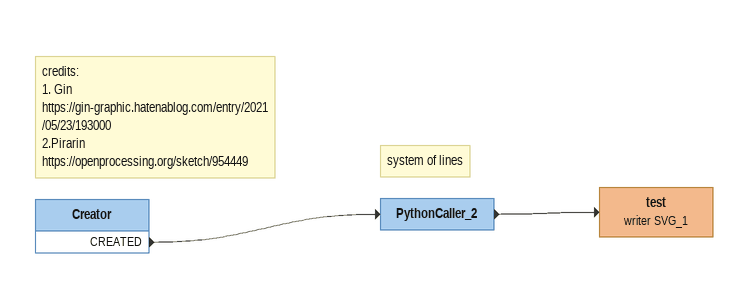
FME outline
Note: credits: / 1. Gin https://gin-graphic.hatenablog.com/entry/2021/05/23/193000 / 2.Pirarin / https://openprocessing.org/sketch/954449
Creator
    CREATED -> PythonCaller_2
Note: system of lines
PythonCaller_2
    -> test (writer SVG_1)
test (writer SVG_1)
